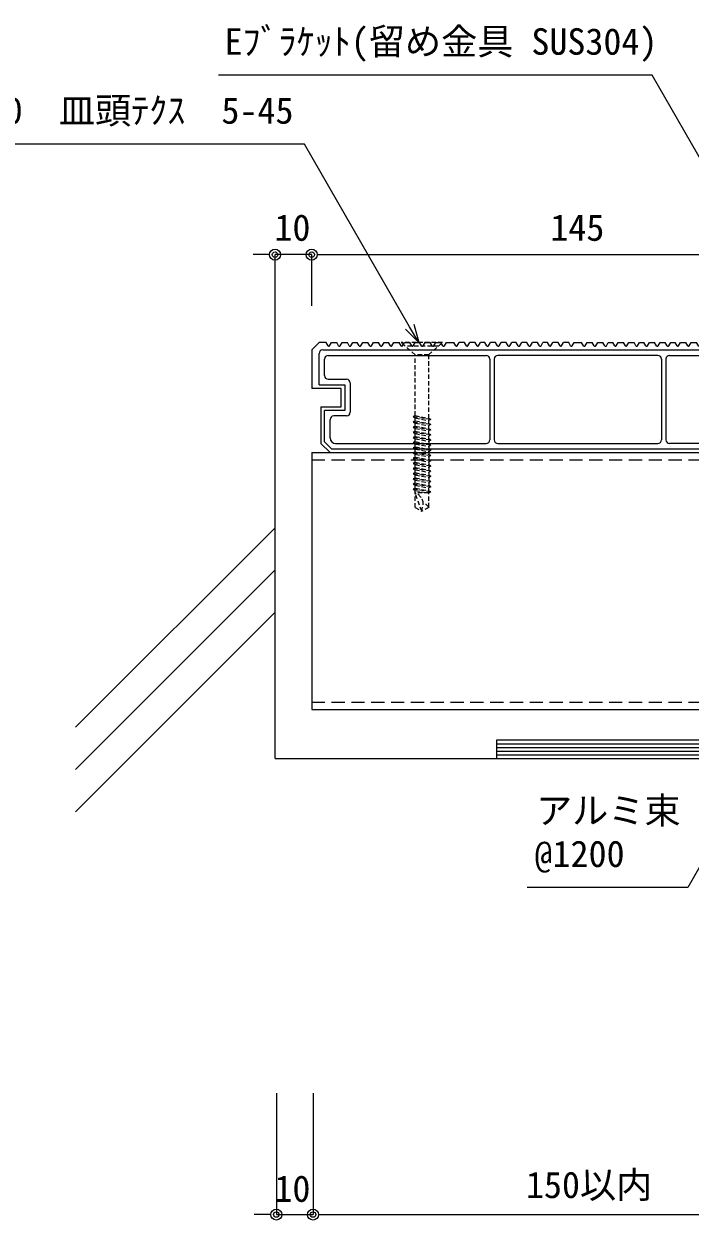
# Model space of a CAD drawing. Units: millimetres on the paper. Extents: x -401 to 401, y -279 to 279.
# Drawn here: x 151.8 to 212.3, y -121.2 to -12.6 of the extents above; entities that cross this region are included whole.
import ezdxf
from ezdxf.enums import TextEntityAlignment as Align

# ---------------------------------------------------------------- set-up
doc = ezdxf.new("R2010")
doc.units = ezdxf.units.MM
doc.linetypes.add('DASHED1', pattern=[1.8, 1.2, -0.6])
for name, color, linetype, lineweight in [('0-5_A-E01-仕上太線', 4, 'Continuous', 9), ('0-6_A-C03-壁種別', 4, 'Continuous', 9), ('0-7_ｱﾙﾐ', 4, 'DASHED1', 9), ('0-8_0-A11-寸法_詳細', 5, 'Continuous', 9), ('0-9_0', 7, 'Continuous', 9), ('0-A_A-B03-文字_書込_小', 7, 'Continuous', 9), ('0-B_A-D09-金物_鋼材', 1, 'Continuous', 9)]:
    doc.layers.add(name, color=color, linetype=linetype, lineweight=lineweight)
doc.styles.add('ＭＳ ゴシック', font='')
doc.styles.get('ＭＳ ゴシック').set_extended_font_data('MS Gothic')

# ---------------------------------------------------------------- blocks, each defined once
blk = doc.blocks.new('_Dot')
at = {"layer": '0-9_0'}
blk.add_line((-0.5, 0), (-1, 0), dxfattribs=at)
for radius in [0.5, 0.25]:
    blk.add_circle((0, 0), radius, dxfattribs=at)
blk = doc.blocks.new('A$C74522BEF')
at = {"layer": '0-9_0', "linetype": 'DASHED1'}
for p, q in [((-1.85, -3.3), (-5.652, 0)), ((5.652, 0), (-5.652, 0)), ((1.85, -3.3), (5.652, 0)), ((4.5, -1), (-4.5, -1)), ((1.85, -3.3), (-1.85, -3.3)), ((-1.846, -19.921), (-1.846, -3.3)), ((1.854, -3.3), (1.854, -20.626)), ((-1.844, -19.921), (-2.394, -20.239)), ((2.406, -20.944), (-2.394, -20.239)), ((-2.394, -20.239), (-1.844, -20.556)), ((-1.844, -21.333), (-2.394, -21.65)), ((-2.394, -21.65), (-1.844, -21.967)), ((2.406, -22.355), (-2.394, -21.65)), ((-1.844, -19.921), (1.856, -20.627)), ((-1.844, -20.556), (1.856, -21.262)), ((-1.844, -21.333), (-1.844, -20.556)), ((-1.844, -21.333), (1.856, -22.038)), ((-1.844, -21.967), (1.856, -22.673)), ((-1.844, -22.743), (-1.844, -21.967)), ((-1.844, -22.743), (1.856, -23.449)), ((2.406, -20.944), (1.856, -20.627)), ((2.406, -20.944), (1.856, -21.262)), ((1.856, -21.262), (1.856, -22.038)), ((2.406, -22.355), (1.856, -22.038)), ((2.406, -22.355), (1.856, -22.673)), ((1.856, -22.673), (1.856, -23.449)), ((2.406, -23.767), (-2.394, -23.061)), ((-1.844, -24.154), (-2.393, -24.472)), ((-2.393, -24.472), (-1.843, -24.79)), ((2.407, -25.178), (-2.393, -24.472)), ((-1.843, -25.565), (-2.393, -25.883)), ((2.407, -26.589), (-2.393, -25.883)), ((-2.393, -25.883), (-1.843, -26.2)), ((-1.844, -24.154), (-1.844, -23.378)), ((-1.844, -23.378), (1.856, -24.084)), ((-1.844, -24.154), (1.856, -24.86)), ((-1.843, -24.79), (1.856, -25.495)), ((-1.843, -25.565), (-1.843, -24.79)), ((-1.843, -25.565), (1.857, -26.271)), ((2.406, -23.767), (1.856, -23.449)), ((2.406, -23.767), (1.856, -24.084)), ((1.856, -24.084), (1.856, -24.86)), ((2.407, -25.178), (1.856, -24.86)), ((2.407, -25.178), (1.856, -25.495)), ((1.856, -25.495), (1.856, -26.271)), ((-1.843, -26.976), (-2.393, -27.294)), ((2.407, -28), (-2.393, -27.294)), ((-2.393, -27.294), (-1.842, -27.611)), ((-1.842, -28.388), (-2.392, -28.705)), ((2.407, -29.411), (-2.392, -28.705)), ((-2.392, -28.705), (-1.842, -29.023)), ((-1.843, -26.976), (-1.843, -26.2)), ((-1.843, -26.2), (1.857, -26.906)), ((-1.843, -26.976), (1.857, -27.682)), ((-1.842, -28.388), (-1.842, -27.611)), ((-1.842, -27.611), (1.857, -28.317)), ((-1.842, -28.388), (1.858, -29.093)), ((-1.842, -29.023), (1.858, -29.728)), ((-1.842, -29.799), (-1.842, -29.023)), ((2.407, -26.589), (1.857, -26.271)), ((2.407, -26.589), (1.857, -26.906)), ((1.857, -26.906), (1.857, -27.682)), ((2.407, -28), (1.857, -27.682)), ((2.407, -28), (1.857, -28.317)), ((1.857, -28.317), (1.857, -29.093)), ((2.407, -29.411), (1.858, -29.093)), ((-1.842, -29.799), (-2.392, -30.116)), ((2.408, -30.821), (-2.392, -30.116)), ((-2.392, -30.116), (-1.842, -30.433)), ((-1.842, -31.21), (-2.392, -31.527)), ((2.408, -32.233), (-2.392, -31.527)), ((-2.392, -31.527), (-1.842, -31.845)), ((-1.842, -29.799), (1.858, -30.504)), ((-1.842, -31.21), (-1.842, -30.433)), ((-1.842, -30.433), (1.858, -31.139)), ((-1.842, -31.21), (1.858, -31.915)), ((-1.842, -32.621), (-1.842, -31.845)), ((-1.842, -31.845), (1.858, -32.55)), ((2.407, -29.411), (1.858, -29.728)), ((1.858, -29.728), (1.858, -30.504)), ((2.408, -30.821), (1.858, -30.504)), ((2.408, -30.821), (1.858, -31.139)), ((1.858, -31.139), (1.858, -31.915)), ((2.408, -32.233), (1.858, -31.915)), ((2.408, -32.233), (1.858, -32.55)), ((1.858, -32.55), (1.858, -33.326)), ((-1.842, -32.621), (-2.392, -32.938)), ((-2.392, -32.938), (-1.841, -33.256)), ((2.408, -33.644), (-2.392, -32.938)), ((-1.841, -34.032), (-2.391, -34.349)), ((2.409, -35.055), (-2.391, -34.349)), ((-2.391, -34.349), (-1.841, -34.667)), ((-1.841, -35.443), (-2.391, -35.76)), ((2.409, -36.466), (-2.391, -35.76)), ((-2.391, -35.76), (-1.841, -36.078)), ((-1.842, -32.621), (1.858, -33.326)), ((-1.841, -33.256), (1.858, -33.961)), ((-1.841, -34.032), (-1.841, -33.256)), ((-1.841, -34.032), (1.859, -34.737)), ((-1.841, -34.667), (1.859, -35.372)), ((-1.841, -35.443), (-1.841, -34.667)), ((-1.841, -35.443), (1.859, -36.148)), ((2.408, -33.644), (1.858, -33.326)), ((2.408, -33.644), (1.858, -33.961)), ((1.858, -33.961), (1.858, -34.737)), ((2.409, -35.055), (1.859, -34.737)), ((2.409, -35.055), (1.859, -35.372)), ((1.859, -35.372), (1.859, -36.148)), ((-1.841, -36.854), (-2.39, -37.172)), ((-2.39, -37.172), (-1.84, -37.489)), ((2.409, -37.877), (-2.39, -37.172)), ((-1.84, -38.265), (-2.39, -38.582)), ((-2.39, -38.582), (-1.84, -38.9)), ((2.409, -39.288), (-2.39, -38.582)), ((-1.841, -36.854), (-1.841, -36.078)), ((-1.841, -36.078), (1.859, -36.783)), ((-1.841, -36.854), (1.859, -37.559)), ((-1.84, -37.489), (1.859, -38.194)), ((-1.84, -38.265), (-1.84, -37.489)), ((-1.84, -38.265), (1.86, -38.97)), ((-1.84, -38.9), (1.86, -39.606)), ((-1.84, -39.676), (-1.84, -38.9)), ((2.409, -36.466), (1.859, -36.148)), ((2.409, -36.466), (1.859, -36.783)), ((1.859, -36.783), (1.859, -37.559)), ((2.409, -37.877), (1.859, -37.559)), ((2.409, -37.877), (1.859, -38.194)), ((1.859, -38.194), (1.859, -38.97)), ((2.409, -39.288), (1.86, -38.97)), ((-1.84, -39.676), (-2.39, -39.993)), ((2.41, -40.699), (-2.39, -39.993)), ((-2.39, -39.993), (-1.84, -40.311)), ((-1.84, -39.676), (1.86, -40.382)), ((-1.84, -40.311), (1.86, -41.016)), ((-1.84, -41), (-1.84, -40.311)), ((-1.84, -44.938), (-1.84, -41)), ((1.86, -41), (-1.84, -41)), ((0, -46), (-1.84, -41)), ((2.409, -39.288), (1.86, -39.606)), ((1.86, -41), (1.86, -39.606)), ((2.41, -40.699), (1.86, -40.382)), ((2.41, -40.699), (1.86, -41.016)), ((1.86, -44.926), (1.86, -41)), ((-1.84, -44.938), (0, -46)), ((0, -46), (0.388, -43.888)), ((1.86, -44.926), (0, -46))]:
    blk.add_line(p, q, dxfattribs=at)
blk.add_lwpolyline([(-1.844, -22.743), (-2.394, -23.061), (-1.844, -23.378)], dxfattribs=at)
for centre, radius, start, end in [((-2.83, -44.067), 3.223, 3.19049, 72.11377), ((0, -46), 2.148, 30.0074, 79.57974)]:
    blk.add_arc(centre, radius, start, end, dxfattribs=at)
blk = doc.blocks.new('_Open30')
at = {"layer": '0-9_0'}
blk.add_line((0, 0), (-1, 0), dxfattribs=at)
blk.add_lwpolyline([(-1, 0.2679), (0, 0), (-1, -0.2679)], dxfattribs=at)
blk = doc.blocks.new('G$CBAEE64E2')
at = {"layer": '0-B_A-D09-金物_鋼材'}
for p, q in [((-100, 4), (100, 4)), ((-100, 3), (100, 3)), ((-100, 2), (100, 2)), ((-100, 1), (100, 1))]:
    blk.add_line(p, q, dxfattribs=at)
blk.add_lwpolyline([(-100, 0), (100, 0), (100, 5), (-100, 5)], close=True, dxfattribs=at)
blk = doc.blocks.new('床クール')
at = {"layer": '0-9_0'}
for p, q in [((0, 28), (2, 30)), ((0, 28), (2, 30)), ((3.9, 30), (2, 30)), ((4.437, 29.12), (3.9, 30)), ((4.863, 29.12), (5.4, 30)), ((5.4, 30), (6.8, 30)), ((7.337, 29.12), (6.8, 30)), ((7.763, 29.12), (8.3, 30)), ((8.3, 30), (9.7, 30)), ((10.237, 29.12), (9.7, 30)), ((10.663, 29.12), (11.2, 30)), ((11.2, 30), (12.4, 30)), ((12.937, 29.12), (12.4, 30)), ((13.363, 29.12), (13.9, 30)), ((13.9, 30), (15.3, 30)), ((15.837, 29.12), (15.3, 30)), ((16.263, 29.12), (16.8, 30)), ((16.8, 30), (18.2, 30)), ((18.737, 29.12), (18.2, 30)), ((19.163, 29.12), (19.7, 30)), ((19.7, 30), (20.9, 30)), ((21.437, 29.12), (20.9, 30)), ((21.863, 29.12), (22.4, 30)), ((22.4, 30), (23.8, 30)), ((24.337, 29.12), (23.8, 30)), ((24.763, 29.12), (25.3, 30)), ((25.3, 30), (26.7, 30)), ((27.237, 29.12), (26.7, 30)), ((27.663, 29.12), (28.2, 30)), ((28.2, 30), (29.4, 30)), ((29.937, 29.12), (29.4, 30)), ((30.363, 29.12), (30.9, 30)), ((30.9, 30), (32.3, 30)), ((32.837, 29.12), (32.3, 30)), ((33.263, 29.12), (33.8, 30)), ((33.8, 30), (35.2, 30)), ((35.737, 29.12), (35.2, 30)), ((36.163, 29.12), (36.7, 30)), ((36.7, 30), (38.7, 30)), ((39.237, 29.12), (38.7, 30)), ((39.663, 29.12), (40.2, 30)), ((41.6, 30), (40.2, 30)), ((42.137, 29.12), (41.6, 30)), ((42.563, 29.12), (43.1, 30)), ((44.5, 30), (43.1, 30)), ((45.037, 29.12), (44.5, 30)), ((45.463, 29.12), (46, 30)), ((47.2, 30), (46, 30)), ((47.737, 29.12), (47.2, 30)), ((48.163, 29.12), (48.7, 30)), ((50.1, 30), (48.7, 30)), ((50.637, 29.12), (50.1, 30)), ((51.063, 29.12), (51.6, 30)), ((53, 30), (51.6, 30)), ((53.537, 29.12), (53, 30)), ((53.963, 29.12), (54.5, 30)), ((55.7, 30), (54.5, 30)), ((56.237, 29.12), (55.7, 30)), ((56.663, 29.12), (57.2, 30)), ((58.6, 30), (57.2, 30)), ((59.137, 29.12), (58.6, 30)), ((59.563, 29.12), (60.1, 30)), ((61.5, 30), (60.1, 30)), ((62.037, 29.12), (61.5, 30)), ((62.463, 29.12), (63, 30)), ((64.2, 30), (63, 30)), ((64.737, 29.12), (64.2, 30)), ((65.163, 29.12), (65.7, 30)), ((67.1, 30), (65.7, 30)), ((67.637, 29.12), (67.1, 30)), ((68.063, 29.12), (68.6, 30)), ((70, 30), (68.6, 30)), ((70.537, 29.12), (70, 30)), ((70.963, 29.12), (71.5, 30)), ((71.5, 30), (73.5, 30)), ((74.037, 29.12), (73.5, 30)), ((74.463, 29.12), (75, 30)), ((75, 30), (76.4, 30)), ((76.937, 29.12), (76.4, 30)), ((77.363, 29.12), (77.9, 30)), ((77.9, 30), (79.3, 30)), ((79.837, 29.12), (79.3, 30)), ((80.263, 29.12), (80.8, 30)), ((80.8, 30), (82, 30)), ((82.537, 29.12), (82, 30)), ((82.963, 29.12), (83.5, 30)), ((83.5, 30), (84.9, 30)), ((85.437, 29.12), (84.9, 30)), ((85.863, 29.12), (86.4, 30)), ((86.4, 30), (87.8, 30)), ((88.337, 29.12), (87.8, 30)), ((88.763, 29.12), (89.3, 30)), ((89.3, 30), (90.5, 30)), ((91.037, 29.12), (90.5, 30)), ((91.463, 29.12), (92, 30)), ((92, 30), (93.4, 30)), ((93.937, 29.12), (93.4, 30)), ((94.363, 29.12), (94.9, 30)), ((94.9, 30), (96.3, 30)), ((96.837, 29.12), (96.3, 30)), ((97.263, 29.12), (97.8, 30)), ((97.8, 30), (99, 30)), ((99.537, 29.12), (99, 30)), ((99.963, 29.12), (100.5, 30)), ((100.5, 30), (101.9, 30)), ((102.437, 29.12), (101.9, 30)), ((102.863, 29.12), (103.4, 30)), ((103.4, 30), (104.8, 30)), ((105.337, 29.12), (104.8, 30)), ((105.763, 29.12), (106.3, 30)), ((108.3, 30), (106.3, 30)), ((108.837, 29.12), (108.3, 30)), ((109.263, 29.12), (109.8, 30)), ((111.2, 30), (109.8, 30)), ((111.737, 29.12), (111.2, 30)), ((112.163, 29.12), (112.7, 30)), ((114.1, 30), (112.7, 30)), ((114.637, 29.12), (114.1, 30)), ((115.063, 29.12), (115.6, 30)), ((116.8, 30), (115.6, 30)), ((117.337, 29.12), (116.8, 30)), ((117.763, 29.12), (118.3, 30)), ((119.7, 30), (118.3, 30)), ((120.237, 29.12), (119.7, 30)), ((120.663, 29.12), (121.2, 30)), ((122.6, 30), (121.2, 30)), ((123.137, 29.12), (122.6, 30)), ((123.563, 29.12), (124.1, 30)), ((125.3, 30), (124.1, 30)), ((125.837, 29.12), (125.3, 30)), ((126.263, 29.12), (126.8, 30)), ((128.2, 30), (126.8, 30)), ((128.737, 29.12), (128.2, 30)), ((129.163, 29.12), (129.7, 30)), ((131.1, 30), (129.7, 30)), ((131.637, 29.12), (131.1, 30)), ((132.063, 29.12), (132.6, 30)), ((133.8, 30), (132.6, 30)), ((134.337, 29.12), (133.8, 30)), ((134.763, 29.12), (135.3, 30)), ((136.7, 30), (135.3, 30)), ((137.237, 29.12), (136.7, 30)), ((137.663, 29.12), (138.2, 30)), ((139.6, 30), (138.2, 30)), ((140.137, 29.12), (139.6, 30)), ((140.563, 29.12), (141.1, 30)), ((141.1, 30), (143, 30)), ((143, 30), (145, 28)), ((0, 28), (0, 17.5)), ((2, 18.5), (2, 27)), ((3, 28), (142, 28)), ((4.5, 26.5), (47.5, 26.5)), ((94.3, 26.5), (50.7, 26.5)), ((97.5, 26.5), (140.5, 26.5)), ((143, 27), (143, 18.5)), ((145, 17.5), (145, 28)), ((3.5, 21), (3.5, 25.5)), ((48.5, 25.5), (48.5, 3.5)), ((49.7, 25.5), (49.7, 3.5)), ((95.3, 25.5), (95.3, 3.5)), ((96.5, 25.5), (96.5, 3.5)), ((141.5, 25.5), (141.5, 21)), ((4.5, 20), (9.5, 20)), ((140.5, 20), (136, 20)), ((8, 17.5), (0, 17.5)), ((8, 12.5), (8, 17.5)), ((10.5, 19), (10.5, 11)), ((135, 19), (135, 11)), ((137.5, 17.5), (145, 17.5)), ((137.5, 12.5), (137.5, 17.5)), ((2.5, 12.5), (8, 12.5)), ((2.5, 12.5), (2.5, 2.5)), ((3.5, 2.914), (3.5, 11.5)), ((9.5, 10), (6, 10)), ((136, 10), (141.5, 10)), ((145, 12.5), (137.5, 12.5)), ((144, 2.914), (144, 11.5)), ((145, 2.5), (145, 12.5)), ((5, 4), (5, 9)), ((142.5, 4), (142.5, 9)), ((2.5, 2.5), (5, 0)), ((2.5, 2.5), (5, 0)), ((3.5, 2.914), (5.414, 1)), ((5, 0), (142.5, 0)), ((5.414, 1), (142.086, 1)), ((6.5, 2.5), (47.5, 2.5)), ((50.7, 2.5), (94.3, 2.5)), ((141, 2.5), (97.5, 2.5)), ((144, 2.914), (142.086, 1)), ((142.5, 0), (145, 2.5))]:
    blk.add_line(p, q, dxfattribs=at)
for points in [[(2, 18.5), (9, 18.5), (9, 11.5), (3.5, 11.5)], [(143, 18.5), (136.5, 18.5), (136.5, 11.5), (144, 11.5)]]:
    blk.add_lwpolyline(points, dxfattribs=at)
for centre, radius, start, end in [((3, 27), 1, 90, 180), ((4.5, 25.5), 1, 90, 180), ((4.65, 29.25), 0.25, 211.36698, 328.63302), ((7.55, 29.25), 0.25, 211.36698, 328.63302), ((10.45, 29.25), 0.25, 211.36698, 328.63302), ((13.15, 29.25), 0.25, 211.36698, 328.63302), ((16.05, 29.25), 0.25, 211.36698, 328.63302), ((18.95, 29.25), 0.25, 211.36698, 328.63302), ((21.65, 29.25), 0.25, 211.36698, 328.63302), ((24.55, 29.25), 0.25, 211.36698, 328.63302), ((27.45, 29.25), 0.25, 211.36698, 328.63302), ((30.15, 29.25), 0.25, 211.36698, 328.63302), ((33.05, 29.25), 0.25, 211.36698, 328.63302), ((35.95, 29.25), 0.25, 211.36698, 328.63302), ((39.45, 29.25), 0.25, 211.36698, 328.63302), ((42.35, 29.25), 0.25, 211.36698, 328.63302), ((45.25, 29.25), 0.25, 211.36698, 328.63302), ((47.5, 25.5), 1, 0, 90), ((47.95, 29.25), 0.25, 211.36698, 328.63302), ((50.7, 25.5), 1, 90, 180), ((50.85, 29.25), 0.25, 211.36698, 328.63302), ((53.75, 29.25), 0.25, 211.36698, 328.63302), ((56.45, 29.25), 0.25, 211.36698, 328.63302), ((59.35, 29.25), 0.25, 211.36698, 328.63302), ((62.25, 29.25), 0.25, 211.36698, 328.63302), ((64.95, 29.25), 0.25, 211.36698, 328.63302), ((67.85, 29.25), 0.25, 211.36698, 328.63302), ((70.75, 29.25), 0.25, 211.36698, 328.63302), ((74.25, 29.25), 0.25, 211.36698, 328.63302), ((77.15, 29.25), 0.25, 211.36698, 328.63302), ((80.05, 29.25), 0.25, 211.36698, 328.63302), ((82.75, 29.25), 0.25, 211.36698, 328.63302), ((85.65, 29.25), 0.25, 211.36698, 328.63302), ((88.55, 29.25), 0.25, 211.36698, 328.63302), ((91.25, 29.25), 0.25, 211.36698, 328.63302), ((94.15, 29.25), 0.25, 211.36698, 328.63302), ((94.3, 25.5), 1, 0, 90), ((97.5, 25.5), 1, 90, 180), ((97.05, 29.25), 0.25, 211.36698, 328.63302), ((99.75, 29.25), 0.25, 211.36698, 328.63302), ((102.65, 29.25), 0.25, 211.36698, 328.63302), ((105.55, 29.25), 0.25, 211.36698, 328.63302), ((109.05, 29.25), 0.25, 211.36698, 328.63302), ((111.95, 29.25), 0.25, 211.36698, 328.63302), ((114.85, 29.25), 0.25, 211.36698, 328.63302), ((117.55, 29.25), 0.25, 211.36698, 328.63302), ((120.45, 29.25), 0.25, 211.36698, 328.63302), ((123.35, 29.25), 0.25, 211.36698, 328.63302), ((126.05, 29.25), 0.25, 211.36698, 328.63302), ((128.95, 29.25), 0.25, 211.36698, 328.63302), ((131.85, 29.25), 0.25, 211.36698, 328.63302), ((134.55, 29.25), 0.25, 211.36698, 328.63302), ((137.45, 29.25), 0.25, 211.36698, 328.63302), ((140.35, 29.25), 0.25, 211.36698, 328.63302), ((140.5, 25.5), 1, 0, 90), ((142, 27), 1, 0, 90), ((4.5, 21), 1, 180, 270), ((9.5, 19), 1, 0, 90), ((136, 19), 1, 90, 180), ((140.5, 21), 1, 270, 0), ((6, 9), 1, 90, 180), ((9.5, 11), 1, 270, 0), ((136, 11), 1, 180, 270), ((141.5, 9), 1, 0, 90), ((6.5, 4), 1.5, 180, 270), ((47.5, 3.5), 1, 270, 0), ((50.7, 3.5), 1, 180, 270), ((94.3, 3.5), 1, 270, 0), ((97.5, 3.5), 1, 180, 270), ((141, 4), 1.5, 270, 0)]:
    blk.add_arc(centre, radius, start, end, dxfattribs=at)

msp = doc.modelspace()

# ---------------------------------------------------------------- linework, layer by layer
at = {"layer": '0-5_A-E01-仕上太線'}
for q in [(174.573, -38.185), (326.631, -79.304)]:
    msp.add_line((174.573, -79.304), q, dxfattribs=at)
at = {"layer": '0-6_A-C03-壁種別'}
for p, q in [((156.448, -76.464), (174.573, -58.339)), ((156.448, -80.305), (174.573, -62.181)), ((156.448, -84.147), (174.573, -66.022))]:
    msp.add_line(p, q, dxfattribs=at)
at = {"layer": '0-7_ｱﾙﾐ', "color": 3, "linetype": 'Continuous'}
for p, q in [((177.906, -51.519), (326.239, -51.519)), ((177.906, -51.519), (177.906, -74.852)), ((177.906, -74.852), (219.692, -74.852))]:
    msp.add_line(p, q, dxfattribs=at)
at = {"layer": '0-7_ｱﾙﾐ'}
for p, q in [((177.906, -52.185), (326.239, -52.185)), ((177.906, -74.185), (219.692, -74.185))]:
    msp.add_line(p, q, dxfattribs=at)
at = {"layer": '0-8_0-A11-寸法_詳細'}
for p, q in [((173.573, -33.531), (172.573, -33.531)), ((174.573, -38.185), (174.573, -33.531)), ((177.906, -33.531), (174.573, -33.531)), ((177.906, -38.185), (177.906, -33.531)), ((177.906, -38.185), (177.906, -33.531)), ((178.906, -33.531), (179.906, -33.531)), ((178.906, -33.531), (225.239, -33.531)), ((174.692, -109.722), (174.692, -120.749)), ((178.026, -109.722), (178.026, -120.749)), ((178.026, -109.722), (178.026, -120.749)), ((173.692, -120.749), (172.692, -120.749)), ((174.692, -120.749), (178.026, -120.749)), ((179.026, -120.749), (180.026, -120.749)), ((179.026, -120.749), (227.026, -120.749))]:
    msp.add_line(p, q, dxfattribs=at)
at = {"layer": '0-A_A-B03-文字_書込_小'}
for points in [[(224.721, -44.839), (208.828, -17.226), (169.447, -17.226)], [(186.795, -40.074), (177.252, -23.495), (141.314, -23.495)], [(219.565, -77.883), (212.056, -91.03), (197.483, -91.03)]]:
    msp.add_lwpolyline(points, dxfattribs=at)

# ---------------------------------------------------------------- block references
at = {"layer": '0-5_A-E01-仕上太線', "xscale": 0.3333333, "yscale": 0.3333333}
msp.add_blockref('床クール', (177.906, -51.519), dxfattribs=at)
at = {"layer": '0-8_0-A11-寸法_詳細'}
for p in [(174.573, -33.531), (174.692, -120.749)]:
    msp.add_blockref('_Dot', p, dxfattribs=at)
at = {"layer": '0-8_0-A11-寸法_詳細', "rotation": 180}
for p in [(177.906, -33.531), (177.906, -33.531), (178.026, -120.749), (178.026, -120.749)]:
    msp.add_blockref('_Dot', p, dxfattribs=at)
at = {"layer": '0-9_0', "xscale": 0.3333333, "yscale": 0.3333333}
msp.add_blockref('G$CBAEE64E2', (228.026, -79.304), dxfattribs=at)
at = {"layer": '0-A_A-B03-文字_書込_小', "xscale": 1.666667, "yscale": 1.666667, "rotation": 299.92427}
msp.add_blockref('_Open30', (187.626, -41.519), dxfattribs=at)
at = {"layer": '0-B_A-D09-金物_鋼材', "xscale": 0.3333333, "yscale": 0.3333333}
msp.add_blockref('A$C74522BEF', (187.906, -41.519), dxfattribs=at)

# ---------------------------------------------------------------- texts
at = {"layer": '0-8_0-A11-寸法_詳細', "style": 'ＭＳ ゴシック'}
for s, p in [('10', (174.519, -32.994)), ('145', (199.572, -32.994)), ('10', (174.517, -120.314)), ('150以内', (197.356, -119.97))]:
    msp.add_text(s, height=2.405, dxfattribs=at).set_placement(p, align=Align.BOTTOM_LEFT)
at = {"layer": '0-A_A-B03-文字_書込_小', "style": 'ＭＳ ゴシック'}
for s, p in [('Eﾌﾞﾗｹｯﾄ(留め金具 SUS304)', (169.98, -16.086)), ('SUS410\u3000皿頭ﾃｸｽ\u30005-45', (141.846, -22.355)), ('アルミ束', (198.275, -85.955)), ('@1200', (198.135, -89.891))]:
    msp.add_text(s, height=2.405, dxfattribs=at).set_placement(p, align=Align.BOTTOM_LEFT)

doc.saveas('drawing.dxf')
